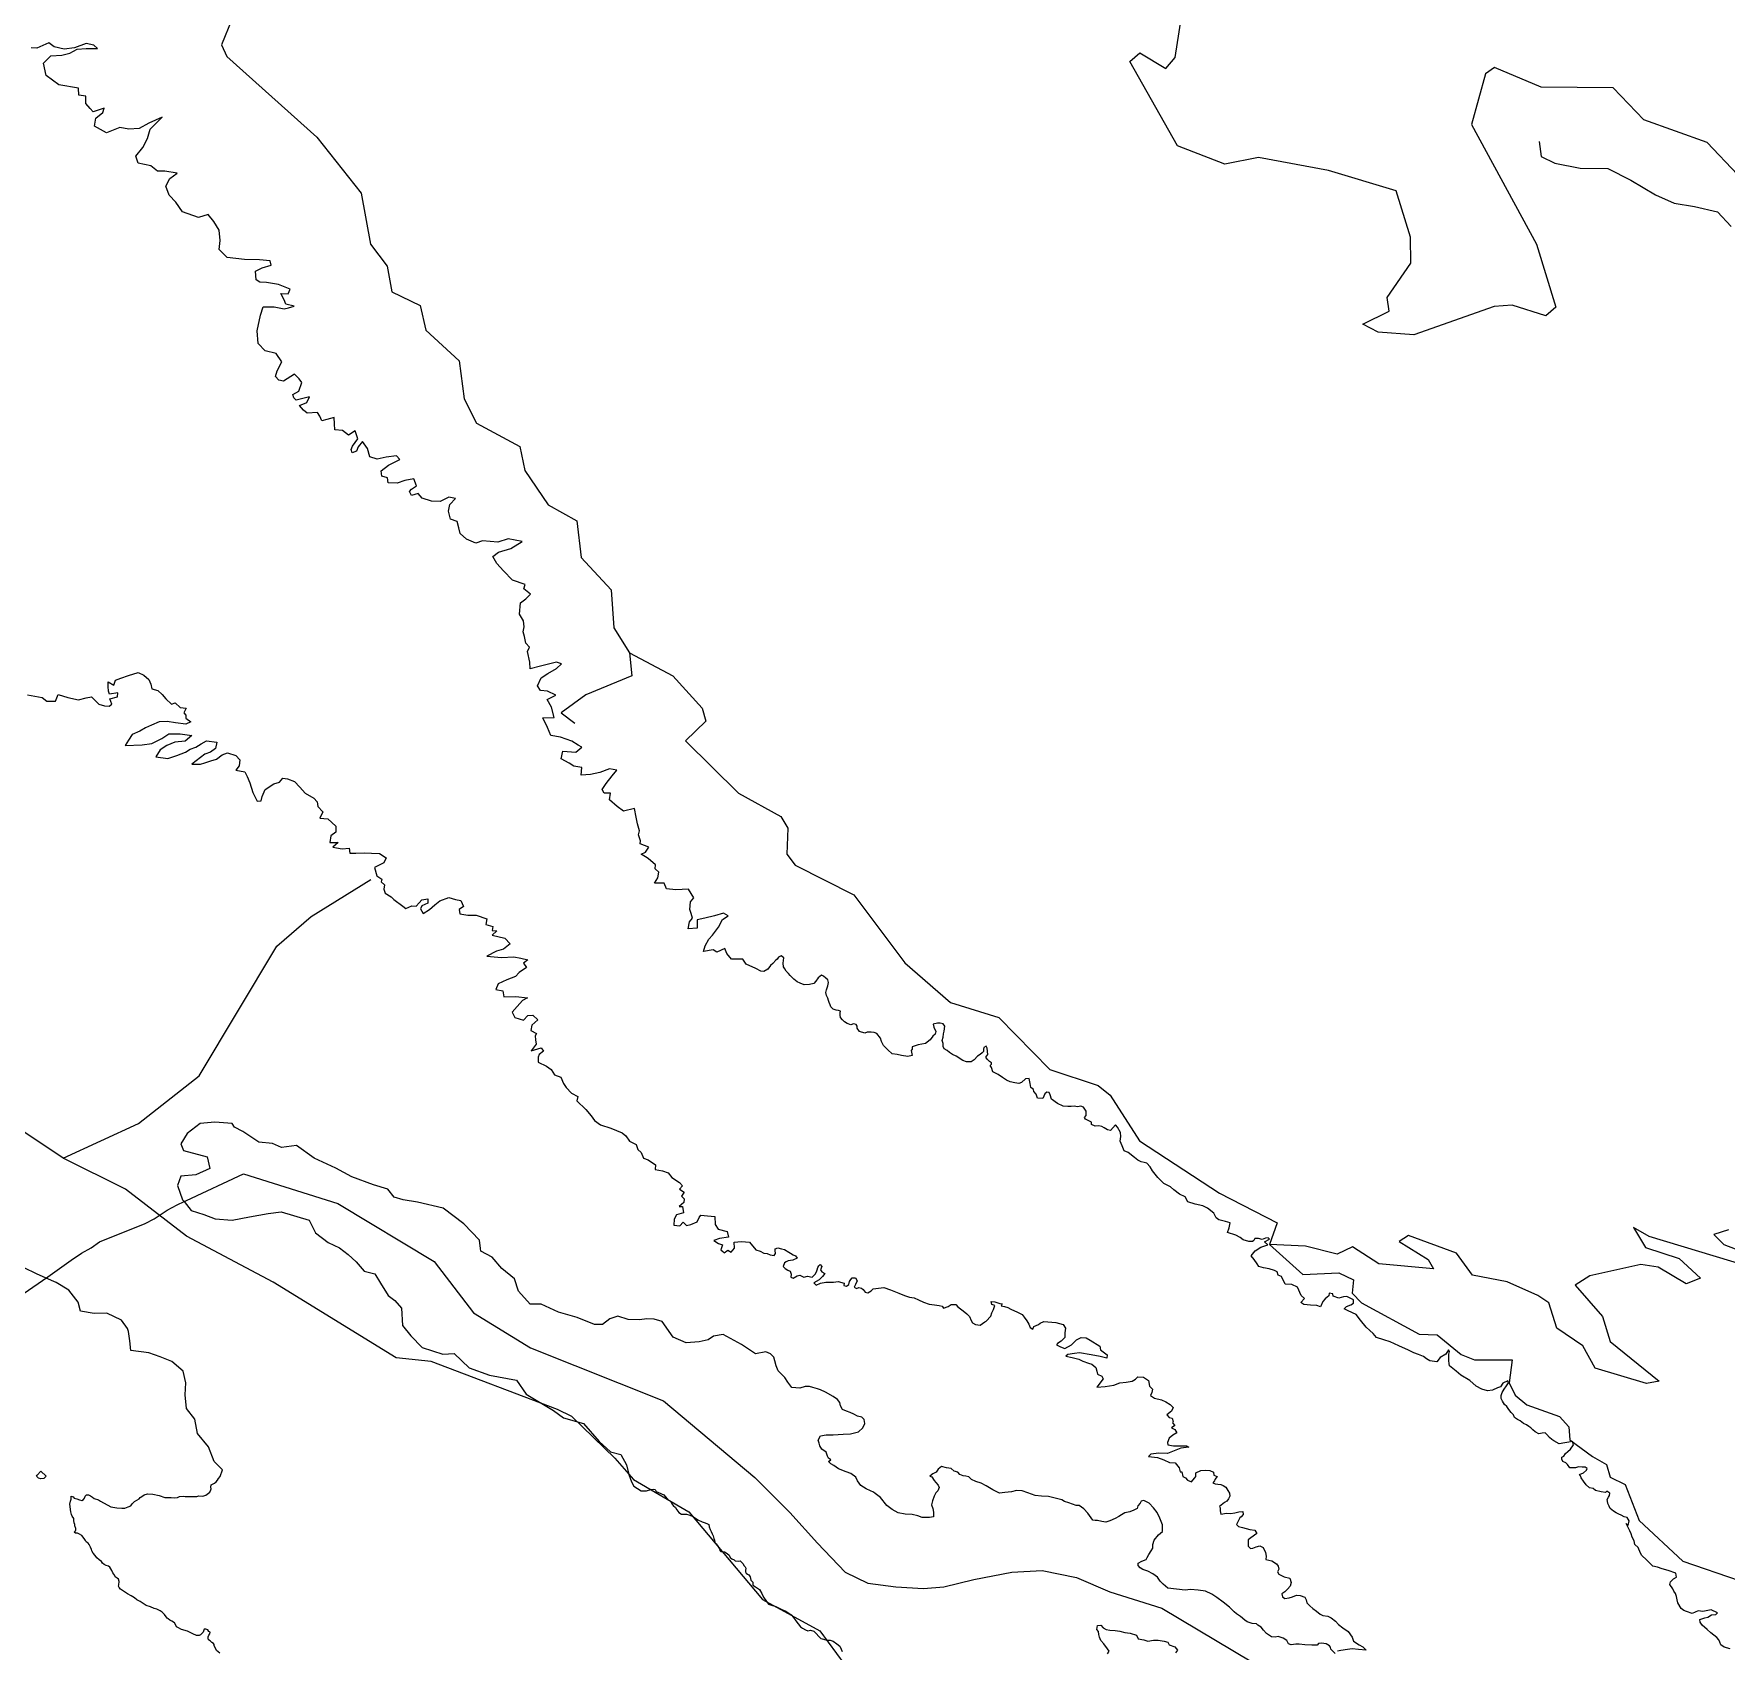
# Model space of a CAD drawing. Header units: metres. Extents: x 13.21 to 19.52, y 42.14 to 46.62.
# Drawn here: x 14.894 to 15.1305, y 44.4759 to 44.7019 of the extents above; entities that cross this region are included whole.
import ezdxf

# ---------------------------------------------------------------- set-up
doc = ezdxf.new("R2010")
doc.units = ezdxf.units.M
doc.header["$MEASUREMENT"] = 0
for name, color, linetype in [('CESTE', 5, 'Continuous'), ('granica', 2, 'Continuous'), ('hr', 9, 'Continuous'), ('RIJEKE', 4, 'Continuous')]:
    doc.layers.add(name, color=color, linetype=linetype)

msp = doc.modelspace()

# ---------------------------------------------------------------- linework, layer by layer
at = {"layer": 'CESTE'}
for points in [[(15.13213, 44.68228), (15.12786, 44.68675), (15.11904, 44.6899), (15.11472, 44.6944), (15.10469, 44.69447), (15.09814, 44.69724), (15.09691, 44.69636), (15.09491, 44.68924), (15.10401, 44.67253), (15.1067, 44.66374), (15.10531, 44.66252), (15.10063, 44.66402), (15.09812, 44.66384), (15.08686, 44.65985), (15.08187, 44.66023), (15.07975, 44.66136), (15.08341, 44.66317), (15.08316, 44.66508), (15.08646, 44.66989), (15.0864, 44.67351), (15.08442, 44.68), (15.07496, 44.68283), (15.06515, 44.68466), (15.06047, 44.6837), (15.05383, 44.68626), (15.0472, 44.69807), (15.04857, 44.69928), (15.05221, 44.6971), (15.05351, 44.69863), (15.05462, 44.70581)], [(14.92169, 44.70395), (14.92024, 44.70041), (14.92099, 44.69878), (14.93357, 44.68749), (14.93975, 44.67966), (14.94106, 44.67254), (14.94337, 44.66946), (14.94402, 44.66587), (14.94801, 44.66395), (14.94879, 44.66051), (14.95345, 44.65624), (14.95415, 44.65092), (14.95588, 44.64753), (14.96193, 44.64427), (14.96264, 44.64092), (14.9659, 44.6361), (14.9699, 44.63384), (14.9705, 44.62875), (14.97468, 44.62423), (14.97508, 44.6189), (14.97726, 44.6154)], [(14.97726, 44.6154), (14.97757, 44.61222), (14.97114, 44.60952), (14.96771, 44.60702), (14.96961, 44.60556)], [(14.97726, 44.6154), (14.98329, 44.61222), (14.98739, 44.60769), (14.98793, 44.60585), (14.98508, 44.6031), (14.9925, 44.59582), (14.99841, 44.59255), (14.99939, 44.5909), (14.99925, 44.58729), (15.00041, 44.58574), (15.00859, 44.58158), (15.01572, 44.57207), (15.02212, 44.56655), (15.02889, 44.56446), (15.036, 44.55716), (15.04275, 44.55494), (15.04444, 44.5536), (15.04853, 44.54719), (15.0597, 44.5399), (15.06778, 44.53576), (15.0667, 44.53272)], [(14.89808, 44.54477), (14.88706, 44.55212), (14.8849, 44.56267), (14.88636, 44.56609), (14.89063, 44.57038), (14.89245, 44.57552), (14.8886, 44.58596), (14.8839, 44.59225), (14.87837, 44.60439)], [(14.89808, 44.54477), (14.90865, 44.54964), (14.91711, 44.55629), (14.92795, 44.5744), (14.93274, 44.57856), (14.94108, 44.58374)], [(14.97519, 44.50286), (14.96919, 44.50867), (14.9672, 44.50965), (14.94951, 44.51638), (14.94462, 44.51686), (14.92747, 44.52745), (14.91536, 44.53387), (14.9068, 44.54043), (14.89808, 44.54477)], [(15.13366, 44.52962), (15.11976, 44.53383), (15.11756, 44.5351), (15.11923, 44.53228), (15.12395, 44.53078), (15.12695, 44.528), (15.12495, 44.52722), (15.12103, 44.52954), (15.11862, 44.52993), (15.11145, 44.52834), (15.10943, 44.52704), (15.11322, 44.52263), (15.1143, 44.51917), (15.12117, 44.51363), (15.1194, 44.51327), (15.11222, 44.51543), (15.1105, 44.51855), (15.10684, 44.52101), (15.10574, 44.52455), (15.10422, 44.52559), (15.09992, 44.52749), (15.09508, 44.52845), (15.09284, 44.5315), (15.08614, 44.53397), (15.0848, 44.53315), (15.08888, 44.5306), (15.08963, 44.52932), (15.08197, 44.53), (15.07832, 44.53237), (15.07616, 44.53134), (15.07175, 44.5325), (15.0667, 44.53272)], [(15.13083, 44.53477), (15.12882, 44.5341), (15.13022, 44.53273), (15.13728, 44.53003)], [(15.0667, 44.53272), (15.07137, 44.52852), (15.07637, 44.52877), (15.07844, 44.52778), (15.07826, 44.52593), (15.07957, 44.52458), (15.08761, 44.5202), (15.09015, 44.5201), (15.09348, 44.51733), (15.09534, 44.51659), (15.10061, 44.5166), (15.10019, 44.51337), (15.10105, 44.51164), (15.10268, 44.51031), (15.10725, 44.50869), (15.10853, 44.50725), (15.10867, 44.50539), (15.11184, 44.50309)], [(14.97519, 44.50286), (14.97779, 44.49989), (14.98554, 44.49534), (14.99584, 44.4831), (15.00384, 44.4787), (15.01086, 44.46923), (15.0208, 44.46112), (15.02498, 44.45663), (15.03135, 44.45379), (15.03914, 44.44631)], [(15.11184, 44.50309), (15.1138, 44.50197), (15.11432, 44.50019), (15.11641, 44.49915), (15.11836, 44.49414), (15.12449, 44.48846), (15.14022, 44.48305)]]:
    msp.add_lwpolyline(points, dxfattribs=at)
at = {"layer": 'granica'}
msp.add_lwpolyline([(14.85555, 44.50039), (14.89597, 44.52819), (14.89922, 44.53054), (14.90066, 44.53148), (14.902, 44.53225), (14.90316, 44.53309), (14.90955, 44.53565), (14.91081, 44.5363), (14.91264, 44.53751), (14.91401, 44.53828), (14.91499, 44.53872), (14.91532, 44.53887), (14.92331, 44.54257), (14.93651, 44.53844), (14.94995, 44.53032), (14.95547, 44.52317), (14.9634, 44.51825), (14.98199, 44.51087), (14.99478, 44.50016), (14.99964, 44.49524), (15.00353, 44.49095), (15.00741, 44.48691), (15.01058, 44.4854), (15.01447, 44.48488), (15.01836, 44.48463), (15.02117, 44.48488), (15.0254, 44.4859), (15.0307, 44.4869), (15.03493, 44.48716), (15.03972, 44.48616), (15.0444, 44.48417), (15.05167, 44.48189), (15.06424, 44.47436)], dxfattribs=at)
at = {"layer": 'hr'}
for points in [[(15.1311, 44.47622), (15.13023, 44.47645), (15.1298, 44.47674), (15.12965, 44.47714), (15.12949, 44.47748), (15.1292, 44.4778), (15.1284, 44.47842), (15.12789, 44.47888), (15.12715, 44.47952), (15.1269, 44.47993), (15.12683, 44.4803), (15.12754, 44.48055), (15.12795, 44.48064), (15.12847, 44.48097), (15.12907, 44.48098), (15.1293, 44.48122), (15.12843, 44.48163), (15.12725, 44.48144), (15.12661, 44.48149), (15.12577, 44.48112), (15.12496, 44.48142), (15.12461, 44.48156), (15.12422, 44.48185), (15.12378, 44.48261), (15.12368, 44.48305), (15.12358, 44.48351), (15.12346, 44.48391), (15.12323, 44.48424), (15.12307, 44.48458), (15.12266, 44.4852), (15.12276, 44.48557), (15.12318, 44.48596), (15.12359, 44.48623), (15.12348, 44.48677), (15.12244, 44.48715), (15.12157, 44.4874), (15.12093, 44.48763), (15.12029, 44.48777), (15.11983, 44.48824), (15.11937, 44.48865), (15.11874, 44.48923), (15.11856, 44.48958), (15.11824, 44.49036), (15.11775, 44.49079), (15.11765, 44.49129), (15.11737, 44.49182), (15.11727, 44.49226), (15.11704, 44.49271), (15.11682, 44.49315), (15.11653, 44.49372), (15.11681, 44.49344), (15.11698, 44.49409), (15.11667, 44.49455), (15.11628, 44.49466), (15.11583, 44.49487), (15.11551, 44.49503), (15.11515, 44.49521), (15.1148, 44.49546), (15.11432, 44.49583), (15.11419, 44.49613), (15.11397, 44.49652), (15.11393, 44.49684), (15.11391, 44.49709), (15.11406, 44.49739), (15.1142, 44.49764), (15.11426, 44.49798), (15.11385, 44.49823), (15.11368, 44.49806), (15.11305, 44.49814), (15.11225, 44.49835), (15.11195, 44.49861), (15.11143, 44.49871), (15.11094, 44.49911), (15.11057, 44.49962), (15.11028, 44.50012), (15.11017, 44.50037), (15.11003, 44.50056), (15.11058, 44.50081), (15.111, 44.50118), (15.11109, 44.50139), (15.1108, 44.50157), (15.11042, 44.50157), (15.10987, 44.50166), (15.10949, 44.50152), (15.10869, 44.50152), (15.10836, 44.50198), (15.10813, 44.5022), (15.10772, 44.50236), (15.10756, 44.5027), (15.10756, 44.503), (15.10783, 44.50311), (15.10807, 44.50348), (15.10841, 44.50377), (15.10875, 44.50409), (15.10921, 44.50471), (15.10904, 44.50516), (15.10718, 44.50485), (15.10643, 44.50525), (15.10614, 44.50545), (15.10583, 44.50573), (15.10546, 44.50616), (15.10524, 44.5064), (15.1048, 44.50634), (15.10436, 44.50627), (15.10383, 44.50651), (15.10351, 44.50683), (15.10323, 44.50707), (15.10296, 44.50728), (15.10263, 44.50753), (15.10222, 44.5077), (15.10174, 44.50806), (15.10135, 44.50825), (15.10094, 44.50852), (15.10078, 44.50889), (15.10049, 44.50925), (15.10014, 44.50966), (15.09985, 44.51005), (15.09956, 44.51037), (15.09927, 44.5108), (15.09907, 44.5112), (15.0991, 44.5116), (15.0992, 44.51202), (15.09949, 44.51248), (15.09984, 44.51294), (15.10009, 44.51338), (15.09999, 44.51365), (15.09929, 44.51332), (15.09897, 44.51283), (15.09857, 44.51267), (15.09788, 44.51234), (15.09715, 44.51225), (15.0964, 44.51251), (15.0956, 44.51292), (15.09469, 44.51369), (15.09343, 44.51447), (15.09281, 44.515), (15.09185, 44.51574), (15.09181, 44.51608), (15.09175, 44.51645), (15.09175, 44.51698), (15.09177, 44.51737), (15.09184, 44.51778), (15.09171, 44.51801), (15.09133, 44.51738), (15.09055, 44.51691), (15.09011, 44.51631), (15.08912, 44.51646), (15.08866, 44.51674), (15.08821, 44.51707), (15.08753, 44.51736), (15.08687, 44.51759), (15.08615, 44.51793), (15.08477, 44.51853), (15.08355, 44.51912), (15.08268, 44.51937), (15.08164, 44.51973), (15.08119, 44.52026), (15.08073, 44.52067), (15.08021, 44.52115), (15.07944, 44.52216), (15.07879, 44.52294), (15.07771, 44.52342), (15.07713, 44.52372), (15.07747, 44.52403), (15.07805, 44.52429), (15.07844, 44.5245), (15.07844, 44.525), (15.07751, 44.52544), (15.07705, 44.52539), (15.07637, 44.52523), (15.07561, 44.5255), (15.07555, 44.52584), (15.07503, 44.52589), (15.075, 44.52555), (15.07478, 44.52534), (15.07449, 44.52511), (15.07416, 44.52474), (15.07384, 44.52398), (15.07333, 44.52417), (15.07244, 44.52425), (15.0715, 44.52432), (15.07109, 44.52462), (15.07157, 44.52515), (15.07114, 44.5256), (15.07063, 44.52673), (15.06983, 44.52714), (15.06889, 44.52718), (15.06838, 44.52826), (15.0679, 44.52842), (15.06776, 44.5289), (15.06741, 44.52908), (15.06664, 44.52931), (15.06584, 44.52947), (15.0652, 44.52963), (15.06497, 44.52999), (15.06458, 44.53064), (15.06413, 44.53112), (15.06468, 44.53185), (15.06551, 44.53233), (15.06647, 44.53265), (15.06602, 44.53307), (15.06672, 44.53348), (15.06653, 44.53364), (15.06614, 44.5336), (15.06567, 44.53339), (15.06515, 44.53357), (15.06467, 44.53354), (15.06451, 44.53329), (15.06432, 44.53311), (15.0638, 44.53313), (15.063, 44.53338), (15.06258, 44.53368), (15.06198, 44.534), (15.06085, 44.53437), (15.06108, 44.53503), (15.0612, 44.53576), (15.06056, 44.53592), (15.05963, 44.53617), (15.05924, 44.53642), (15.05891, 44.53707), (15.05805, 44.53777), (15.05737, 44.53814), (15.05629, 44.53836), (15.05528, 44.53868), (15.0549, 44.53937), (15.0541, 44.53973), (15.05332, 44.54037), (15.05286, 44.54076), (15.05191, 44.54122), (15.0511, 44.54208), (15.05033, 44.54303), (15.05, 44.54358), (15.04955, 44.5441), (15.04917, 44.54419), (15.04878, 44.54428), (15.0483, 44.54452), (15.04785, 44.54488), (15.04694, 44.54556), (15.0464, 44.54579), (15.04611, 44.54652), (15.04582, 44.54714), (15.04591, 44.54783), (15.04587, 44.54836), (15.04546, 44.54912), (15.0452, 44.54946), (15.0445, 44.54863), (15.04404, 44.54872), (15.0436, 44.54902), (15.04327, 44.5492), (15.04286, 44.54929), (15.04234, 44.54927), (15.04182, 44.54949), (15.0418, 44.54979), (15.04153, 44.54995), (15.04099, 44.55021), (15.04083, 44.55048), (15.04108, 44.55076), (15.04108, 44.55134), (15.04069, 44.55192), (15.04033, 44.55207), (15.03987, 44.55195), (15.03942, 44.55203), (15.03896, 44.55199), (15.0385, 44.55199), (15.03787, 44.55207), (15.03707, 44.55244), (15.03622, 44.55301), (15.03604, 44.55363), (15.03591, 44.55397), (15.03558, 44.554), (15.03529, 44.55379), (15.03502, 44.55313), (15.03427, 44.55317), (15.03407, 44.55372), (15.03378, 44.55408), (15.03372, 44.55436), (15.03333, 44.55467), (15.03327, 44.55523), (15.03311, 44.55591), (15.03259, 44.55585), (15.03202, 44.55536), (15.03167, 44.55524), (15.0311, 44.55532), (15.03047, 44.55545), (15.02996, 44.55569), (15.02939, 44.55606), (15.02876, 44.55647), (15.02801, 44.55687), (15.02783, 44.55746), (15.02767, 44.55771), (15.02783, 44.55791), (15.02783, 44.55812), (15.02757, 44.55828), (15.02722, 44.55861), (15.02705, 44.55888), (15.02734, 44.55925), (15.02724, 44.56016), (15.02708, 44.56043), (15.02676, 44.56025), (15.02674, 44.56002), (15.02673, 44.55968), (15.02656, 44.55951), (15.02627, 44.55927), (15.02587, 44.55906), (15.02544, 44.55851), (15.02499, 44.55823), (15.02436, 44.55823), (15.02384, 44.55843), (15.02293, 44.55904), (15.02241, 44.55925), (15.02196, 44.55954), (15.02163, 44.55985), (15.02124, 44.56006), (15.02111, 44.5604), (15.02111, 44.56081), (15.02097, 44.56123), (15.0211, 44.56169), (15.02114, 44.56216), (15.02123, 44.56253), (15.02133, 44.56322), (15.0211, 44.56356), (15.02069, 44.56366), (15.0203, 44.56365), (15.01969, 44.56351), (15.01978, 44.5631), (15.02007, 44.56248), (15.01996, 44.56211), (15.01967, 44.56183), (15.01927, 44.56134), (15.01864, 44.56081), (15.01761, 44.5606), (15.01674, 44.56035), (15.01674, 44.56), (15.01664, 44.55982), (15.01676, 44.55913), (15.01613, 44.55897), (15.01527, 44.55913), (15.01464, 44.55925), (15.01395, 44.55938), (15.01338, 44.55991), (15.01275, 44.56052), (15.01246, 44.56109), (15.01234, 44.56157), (15.01184, 44.56219), (15.01144, 44.56236), (15.01104, 44.5624), (15.01046, 44.5624), (15.01012, 44.56223), (15.00938, 44.56248), (15.00905, 44.56294), (15.00909, 44.56325), (15.00893, 44.56346), (15.00858, 44.56355), (15.00818, 44.56342), (15.00767, 44.56358), (15.00732, 44.56383), (15.007, 44.56413), (15.00674, 44.56444), (15.00668, 44.56477), (15.0067, 44.56509), (15.00676, 44.56534), (15.00645, 44.56541), (15.00615, 44.56548), (15.00571, 44.56559), (15.00539, 44.56591), (15.00529, 44.56622), (15.00515, 44.56652), (15.00506, 44.56683), (15.00496, 44.56714), (15.0048, 44.56753), (15.0047, 44.56794), (15.0048, 44.56831), (15.00495, 44.56886), (15.00508, 44.56935), (15.00495, 44.56969), (15.0047, 44.56994), (15.00437, 44.57021), (15.00408, 44.57035), (15.00363, 44.56999), (15.00329, 44.5695), (15.003, 44.5692), (15.00242, 44.56904), (15.00165, 44.56902), (15.0011, 44.56922), (15.00068, 44.56945), (15.00023, 44.56979), (14.99971, 44.57029), (14.99946, 44.57057), (14.99917, 44.57091), (14.99897, 44.57126), (14.99878, 44.57151), (14.99871, 44.57203), (14.99881, 44.57277), (14.99846, 44.57308), (14.9981, 44.57288), (14.99788, 44.57261), (14.99769, 44.57244), (14.99727, 44.572), (14.99698, 44.57169), (14.99657, 44.5712), (14.99605, 44.57088), (14.99563, 44.57091), (14.9949, 44.57129), (14.99358, 44.57191), (14.9931, 44.57261), (14.99153, 44.57261), (14.99086, 44.57338), (14.99057, 44.57407), (14.98944, 44.57359), (14.98894, 44.57391), (14.98758, 44.57368), (14.98784, 44.57448), (14.98833, 44.57538), (14.98887, 44.57594), (14.98968, 44.57707), (14.99025, 44.57815), (14.99106, 44.57867), (14.9904, 44.57901), (14.98912, 44.57863), (14.98779, 44.57833), (14.98673, 44.57808), (14.98669, 44.57695), (14.98544, 44.57682), (14.98566, 44.57783), (14.98605, 44.57833), (14.98585, 44.57897), (14.98567, 44.57952), (14.9858, 44.5806), (14.98625, 44.58119), (14.98551, 44.58238), (14.98371, 44.58227), (14.98243, 44.58241), (14.98209, 44.58322), (14.98073, 44.58321), (14.98122, 44.58396), (14.98134, 44.58474), (14.98086, 44.5852), (14.9809, 44.58579), (14.97984, 44.58666), (14.97887, 44.58726), (14.97951, 44.58755), (14.97994, 44.58825), (14.97875, 44.58871), (14.97878, 44.58914), (14.97853, 44.58998), (14.97866, 44.59051), (14.97837, 44.59151), (14.97818, 44.59243), (14.97793, 44.59367), (14.97642, 44.5933), (14.97552, 44.59394), (14.97446, 44.59486), (14.97459, 44.59578), (14.97372, 44.59578), (14.97343, 44.59633), (14.97401, 44.59717), (14.97485, 44.5982), (14.97549, 44.59903), (14.97447, 44.59921), (14.97311, 44.5987), (14.9718, 44.59841), (14.97051, 44.5983), (14.97061, 44.5994), (14.96945, 44.59957), (14.96884, 44.59999), (14.96772, 44.60058), (14.96795, 44.60166), (14.96975, 44.60152), (14.97058, 44.60221), (14.97008, 44.60252), (14.96917, 44.60308), (14.96763, 44.60361), (14.96628, 44.60384), (14.9658, 44.60496), (14.96516, 44.60633), (14.96674, 44.60638), (14.96636, 44.60782), (14.96574, 44.60887), (14.96696, 44.60949), (14.96578, 44.61006), (14.96482, 44.61016), (14.9644, 44.6108), (14.96492, 44.61194), (14.96585, 44.61253), (14.96707, 44.6132), (14.96775, 44.61388), (14.96707, 44.61412), (14.96482, 44.61357), (14.96337, 44.61318), (14.96334, 44.61413), (14.96299, 44.61558), (14.96328, 44.61622), (14.96277, 44.61677), (14.96258, 44.61771), (14.96238, 44.61837), (14.96255, 44.61903), (14.96242, 44.6199), (14.96188, 44.62082), (14.96201, 44.62242), (14.96278, 44.62297), (14.9634, 44.62359), (14.96247, 44.62437), (14.96269, 44.62497), (14.96089, 44.62556), (14.95964, 44.62687), (14.95871, 44.62792), (14.95817, 44.6289), (14.95894, 44.62948), (14.96065, 44.63), (14.96225, 44.63096), (14.9603, 44.63133), (14.95885, 44.6309), (14.95671, 44.63105), (14.95578, 44.63072), (14.95449, 44.63128), (14.95357, 44.63207), (14.95341, 44.63287), (14.95316, 44.63376), (14.95223, 44.6341), (14.95197, 44.6352), (14.95214, 44.63613), (14.95293, 44.63698), (14.95201, 44.63719), (14.95078, 44.63655), (14.94959, 44.63662), (14.94827, 44.63705), (14.9477, 44.6377), (14.9468, 44.63741), (14.9465, 44.63795), (14.9468, 44.63827), (14.94747, 44.63875), (14.94712, 44.63973), (14.94587, 44.63948), (14.9448, 44.63914), (14.94351, 44.63916), (14.94343, 44.63985), (14.94262, 44.6401), (14.94255, 44.64083), (14.94355, 44.64166), (14.94516, 44.64243), (14.94468, 44.64294), (14.94326, 44.64275), (14.94199, 44.64247), (14.94095, 44.64283), (14.94062, 44.64399), (14.93995, 44.64495), (14.93931, 44.64422), (14.9391, 44.64359), (14.93851, 44.64335), (14.93835, 44.64381), (14.93854, 44.64431), (14.93929, 44.64534), (14.93893, 44.64644), (14.938, 44.64585), (14.93712, 44.64647), (14.93609, 44.64656), (14.93601, 44.6474), (14.93597, 44.64831), (14.93495, 44.64804), (14.93427, 44.64783), (14.93395, 44.64847), (14.93366, 44.649), (14.93221, 44.64889), (14.9317, 44.64935), (14.93115, 44.64998), (14.93214, 44.6504), (14.93253, 44.65118), (14.93066, 44.65071), (14.93035, 44.65107), (14.93021, 44.6515), (14.93106, 44.652), (14.93147, 44.65319), (14.93109, 44.65369), (14.93041, 44.65436), (14.92891, 44.65339), (14.92823, 44.6535), (14.92778, 44.65403), (14.928, 44.65484), (14.92868, 44.65608), (14.92785, 44.65726), (14.92634, 44.65764), (14.92536, 44.65866), (14.92521, 44.66043), (14.9257, 44.66262), (14.92603, 44.66378), (14.92757, 44.66379), (14.92897, 44.66351), (14.92958, 44.66362), (14.9304, 44.66386), (14.9292, 44.66413), (14.92901, 44.66473), (14.9285, 44.66562), (14.92957, 44.66558), (14.92982, 44.66624), (14.92818, 44.66688), (14.9265, 44.66718), (14.92558, 44.66722), (14.92509, 44.66755), (14.925, 44.66878), (14.92593, 44.66924), (14.92715, 44.66958), (14.92705, 44.67022), (14.92555, 44.67034), (14.92346, 44.67038), (14.92104, 44.67068), (14.91991, 44.67179), (14.92005, 44.67306), (14.91992, 44.67448), (14.91918, 44.67571), (14.91838, 44.67668), (14.91702, 44.67626), (14.91477, 44.67706), (14.91384, 44.67839), (14.9129, 44.67937), (14.91246, 44.68063), (14.91301, 44.68169), (14.91401, 44.68244), (14.91231, 44.68272), (14.91127, 44.68274), (14.91034, 44.68349), (14.90857, 44.68384), (14.90825, 44.68484), (14.90925, 44.68604), (14.90989, 44.68732), (14.91028, 44.68862), (14.91195, 44.69027), (14.91005, 44.68945), (14.90874, 44.68869), (14.90729, 44.68862), (14.90603, 44.68883), (14.90416, 44.68811), (14.90249, 44.68903), (14.90266, 44.69016), (14.90365, 44.69093), (14.90384, 44.69152), (14.9023, 44.69103), (14.90188, 44.69148), (14.90126, 44.69219), (14.90126, 44.6932), (14.9003, 44.69334), (14.90023, 44.69433), (14.8975, 44.6948), (14.89573, 44.69611), (14.89535, 44.69784), (14.89638, 44.69885), (14.89792, 44.69894), (14.89902, 44.69924), (14.90008, 44.69981), (14.9013, 44.69986), (14.90289, 44.69988), (14.90237, 44.70037), (14.9013, 44.70056), (14.89968, 44.69998), (14.89824, 44.69979), (14.89686, 44.70013), (14.89609, 44.70068), (14.89442, 44.69991), (14.89365, 44.69998)], [(14.89311, 44.60955), (14.89516, 44.60916), (14.89582, 44.60867), (14.89702, 44.60867), (14.89738, 44.60961), (14.89877, 44.60918), (14.90022, 44.60884), (14.90131, 44.60914), (14.90204, 44.60928), (14.90308, 44.60825), (14.90388, 44.60802), (14.90452, 44.60794), (14.9049, 44.60823), (14.90461, 44.609), (14.90571, 44.60925), (14.90574, 44.6098), (14.90459, 44.60965), (14.90442, 44.61005), (14.9044, 44.61072), (14.90437, 44.61136), (14.9052, 44.61091), (14.90543, 44.61161), (14.90617, 44.61189), (14.90723, 44.61225), (14.90858, 44.61267), (14.90938, 44.61227), (14.91009, 44.61169), (14.91034, 44.61102), (14.91051, 44.61038), (14.91134, 44.61013), (14.91192, 44.6096), (14.91244, 44.60896), (14.91323, 44.60825), (14.91375, 44.60841), (14.91443, 44.60779), (14.9153, 44.60768), (14.91497, 44.60704), (14.91526, 44.60672), (14.91526, 44.60626), (14.91594, 44.60578), (14.91525, 44.60546), (14.91378, 44.60564), (14.91265, 44.6058), (14.91152, 44.60576), (14.91044, 44.6053), (14.90963, 44.60491), (14.90883, 44.60445), (14.90776, 44.60402), (14.90724, 44.60321), (14.90676, 44.60246), (14.90914, 44.60255), (14.91049, 44.60276), (14.91191, 44.60346), (14.91287, 44.60411), (14.91445, 44.60408), (14.91606, 44.60388), (14.91515, 44.60308), (14.9137, 44.60294), (14.91258, 44.60244), (14.91168, 44.60186), (14.91104, 44.60088), (14.91271, 44.60063), (14.914, 44.60106), (14.91519, 44.60155), (14.91586, 44.60193), (14.91664, 44.60221), (14.91741, 44.60269), (14.91811, 44.6031), (14.91959, 44.60292), (14.9194, 44.60205), (14.91869, 44.60152), (14.91789, 44.60123), (14.91609, 44.59985), (14.91731, 44.59983), (14.91792, 44.60004), (14.91872, 44.60033), (14.91953, 44.60056), (14.92033, 44.60114), (14.92108, 44.60143), (14.92222, 44.60104), (14.92278, 44.60045), (14.92268, 44.59964), (14.92222, 44.59903), (14.92351, 44.59877), (14.92383, 44.59812), (14.92418, 44.59724), (14.92463, 44.59587), (14.9252, 44.59468), (14.92576, 44.59472), (14.92593, 44.59535), (14.92631, 44.59633), (14.92756, 44.59708), (14.92834, 44.59734), (14.92878, 44.59788), (14.92947, 44.5978), (14.93045, 44.59743), (14.93116, 44.59665), (14.93193, 44.5958), (14.93315, 44.59511), (14.9336, 44.59457), (14.93369, 44.59395), (14.9344, 44.59319), (14.93395, 44.59228), (14.9351, 44.59221), (14.93623, 44.5912), (14.93619, 44.59033), (14.93552, 44.58982), (14.93539, 44.58892), (14.93652, 44.58889), (14.93578, 44.58825), (14.93709, 44.588), (14.93806, 44.58813), (14.93815, 44.58742), (14.93899, 44.5874), (14.94024, 44.58747), (14.94121, 44.5874), (14.9423, 44.58735), (14.94326, 44.58676), (14.94293, 44.58605), (14.94162, 44.58541), (14.94196, 44.58422), (14.94264, 44.58378), (14.94254, 44.58339), (14.94302, 44.58298), (14.94294, 44.58237), (14.94312, 44.58184), (14.94396, 44.58133), (14.94431, 44.58095), (14.94556, 44.57998), (14.94601, 44.57966), (14.94682, 44.58003), (14.94742, 44.57998), (14.94784, 44.58048), (14.94823, 44.58088), (14.94907, 44.58104), (14.94907, 44.58044), (14.94823, 44.58003), (14.94804, 44.57964), (14.9484, 44.579), (14.94928, 44.57955), (14.95006, 44.58019), (14.95073, 44.58074), (14.95199, 44.5812), (14.95292, 44.58095), (14.95367, 44.58079), (14.95404, 44.57996), (14.95344, 44.57955), (14.95353, 44.57893), (14.95465, 44.57875), (14.95584, 44.57873), (14.95733, 44.57821), (14.95716, 44.57744), (14.95813, 44.57714), (14.95806, 44.5766), (14.9587, 44.57655), (14.95805, 44.57596), (14.95985, 44.57552), (14.96059, 44.57472), (14.95966, 44.57399), (14.95866, 44.57371), (14.95731, 44.573), (14.95934, 44.57282), (14.96107, 44.57293), (14.96207, 44.57275), (14.96306, 44.57252), (14.96245, 44.57204), (14.96284, 44.57142), (14.96181, 44.57071), (14.96131, 44.57016), (14.96009, 44.5697), (14.95891, 44.56914), (14.95858, 44.56835), (14.95955, 44.56817), (14.95971, 44.56733), (14.96138, 44.56737), (14.963, 44.56721), (14.96231, 44.56682), (14.96153, 44.566), (14.96086, 44.56518), (14.96122, 44.56444), (14.96246, 44.56405), (14.96304, 44.56474), (14.96375, 44.56478), (14.96443, 44.56412), (14.96358, 44.56339), (14.96348, 44.56263), (14.96427, 44.5622), (14.96406, 44.5619), (14.96413, 44.56133), (14.96419, 44.56073), (14.96349, 44.5598), (14.96493, 44.56018), (14.96522, 44.55972), (14.96464, 44.55929), (14.96451, 44.5589), (14.96448, 44.55821), (14.96563, 44.55764), (14.96631, 44.55716), (14.96679, 44.55645), (14.96765, 44.55608), (14.96803, 44.55523), (14.96842, 44.55467), (14.96913, 44.55388), (14.97002, 44.55341), (14.9699, 44.5528), (14.97114, 44.5516), (14.97191, 44.55068), (14.97236, 44.55004), (14.9732, 44.54944), (14.97464, 44.54898), (14.97622, 44.54832), (14.97672, 44.54791), (14.97724, 44.54715), (14.97817, 44.54667), (14.97842, 44.54597), (14.97887, 44.54555), (14.97922, 44.54477), (14.97987, 44.54454), (14.98089, 44.54383), (14.98086, 44.54321), (14.98186, 44.54303), (14.98265, 44.54275), (14.98316, 44.54209), (14.98422, 44.5414), (14.98466, 44.54093), (14.98422, 44.54047), (14.9849, 44.54001), (14.98451, 44.53948), (14.9849, 44.5391), (14.98486, 44.53859), (14.98421, 44.53802), (14.98466, 44.53802), (14.98482, 44.53716), (14.98383, 44.53685), (14.98351, 44.53627), (14.98344, 44.53541), (14.98427, 44.5353), (14.98473, 44.53582), (14.98524, 44.53538), (14.98582, 44.5355), (14.98669, 44.53589), (14.98697, 44.53648), (14.98721, 44.53682), (14.98816, 44.53671), (14.98919, 44.53664), (14.98922, 44.53552), (14.98963, 44.53485), (14.99092, 44.53451), (14.99111, 44.53374), (14.98982, 44.53355), (14.98902, 44.53328), (14.9897, 44.53284), (14.99024, 44.53268), (14.99001, 44.53197), (14.99032, 44.53175), (14.99049, 44.53157), (14.991, 44.5319), (14.99148, 44.53163), (14.99191, 44.53222), (14.99187, 44.53303), (14.9929, 44.53313), (14.99402, 44.53303), (14.99491, 44.53196), (14.99553, 44.53176), (14.99605, 44.53149), (14.99647, 44.53144), (14.99692, 44.53128), (14.99746, 44.53119), (14.99765, 44.53147), (14.99762, 44.53186), (14.99762, 44.53211), (14.998, 44.53227), (14.99849, 44.53209), (14.99891, 44.532), (14.99951, 44.53166), (14.99977, 44.53148), (15.00013, 44.53129), (15.00044, 44.53114), (15.00067, 44.53081), (15.00006, 44.53053), (14.99942, 44.53044), (14.99917, 44.53031), (14.99891, 44.53015), (14.99875, 44.52966), (14.99901, 44.52936), (14.9994, 44.52911), (14.99971, 44.52898), (14.99987, 44.52856), (14.99979, 44.52815), (15.00014, 44.52801), (15.00068, 44.52834), (15.00107, 44.52841), (15.00161, 44.52813), (15.00213, 44.52828), (15.00277, 44.52816), (15.00318, 44.52857), (15.00337, 44.52891), (15.0035, 44.52916), (15.00356, 44.52949), (15.0037, 44.52974), (15.00389, 44.52993), (15.00414, 44.52965), (15.00395, 44.52917), (15.00415, 44.52888), (15.00453, 44.52864), (15.00424, 44.52823), (15.00374, 44.52777), (15.00302, 44.52735), (15.00332, 44.52704), (15.00393, 44.52729), (15.00467, 44.52743), (15.00527, 44.52745), (15.00576, 44.52744), (15.00643, 44.52755), (15.00727, 44.52732), (15.00723, 44.527), (15.00759, 44.52691), (15.00791, 44.52712), (15.008, 44.52753), (15.00817, 44.52781), (15.00839, 44.52804), (15.00883, 44.52804), (15.00906, 44.52764), (15.00884, 44.52714), (15.00864, 44.52673), (15.00897, 44.52655), (15.00932, 44.52671), (15.00967, 44.52662), (15.0099, 44.52641), (15.01019, 44.52607), (15.01058, 44.52598), (15.01102, 44.52626), (15.01131, 44.52651), (15.01282, 44.52672), (15.01375, 44.52637), (15.01488, 44.52592), (15.01571, 44.5256), (15.01639, 44.52535), (15.01703, 44.52524), (15.01764, 44.52499), (15.01835, 44.52464), (15.01912, 44.52439), (15.01986, 44.52428), (15.02053, 44.52421), (15.02095, 44.5241), (15.02115, 44.52381), (15.02181, 44.52406), (15.0222, 44.52431), (15.02285, 44.52431), (15.02313, 44.52401), (15.02388, 44.52345), (15.02439, 44.52301), (15.02478, 44.52265), (15.02501, 44.52207), (15.0252, 44.52177), (15.02561, 44.52152), (15.02625, 44.52143), (15.02691, 44.52192), (15.02708, 44.52201), (15.02776, 44.5227), (15.02789, 44.52316), (15.02812, 44.52363), (15.02831, 44.52418), (15.02789, 44.52435), (15.02781, 44.52476), (15.02833, 44.52469), (15.02901, 44.52449), (15.02936, 44.5244), (15.0292, 44.52412), (15.02965, 44.52403), (15.03013, 44.52391), (15.03054, 44.52366), (15.03149, 44.52326), (15.03213, 44.52293), (15.03242, 44.52254), (15.03277, 44.52204), (15.03306, 44.52158), (15.03326, 44.52113), (15.03361, 44.5209), (15.03374, 44.52124), (15.0344, 44.52154), (15.03467, 44.52171), (15.03515, 44.52196), (15.03682, 44.5218), (15.03788, 44.52155), (15.0382, 44.521), (15.0381, 44.52038), (15.0381, 44.5197), (15.0376, 44.51919), (15.03708, 44.51889), (15.03692, 44.51871), (15.0375, 44.51841), (15.03811, 44.51818), (15.03901, 44.51869), (15.03971, 44.51937), (15.04038, 44.51972), (15.04106, 44.51968), (15.04164, 44.51935), (15.04299, 44.51849), (15.04308, 44.51801), (15.04402, 44.5173), (15.04396, 44.51682), (15.04303, 44.51705), (15.04177, 44.51729), (15.04014, 44.51755), (15.03943, 44.51747), (15.0385, 44.51736), (15.03824, 44.51712), (15.03911, 44.5169), (15.04007, 44.5167), (15.04061, 44.5164), (15.04139, 44.51615), (15.04187, 44.51599), (15.04243, 44.51551), (15.04258, 44.51501), (15.04268, 44.51459), (15.04325, 44.5143), (15.04346, 44.51393), (15.04259, 44.51278), (15.04374, 44.51286), (15.04496, 44.51306), (15.04577, 44.51336), (15.04666, 44.51348), (15.04749, 44.51362), (15.04795, 44.51387), (15.0483, 44.5142), (15.04907, 44.51419), (15.04977, 44.51372), (15.04993, 44.51293), (15.05036, 44.5125), (15.05026, 44.51202), (15.05007, 44.51163), (15.05061, 44.51124), (15.05162, 44.51099), (15.05222, 44.51072), (15.05284, 44.51035), (15.05325, 44.50992), (15.05302, 44.50941), (15.05236, 44.50891), (15.05268, 44.50852), (15.0531, 44.50842), (15.05322, 44.50797), (15.05316, 44.50777), (15.05349, 44.50742), (15.05301, 44.50707), (15.05349, 44.50685), (15.05375, 44.50637), (15.05317, 44.50605), (15.05269, 44.50563), (15.05243, 44.50506), (15.0525, 44.50472), (15.05327, 44.50458), (15.05509, 44.50458), (15.05544, 44.5044), (15.05433, 44.50424), (15.05339, 44.50389), (15.05246, 44.50352), (15.05124, 44.50357), (15.0501, 44.5034), (15.04981, 44.50308), (15.05105, 44.50293), (15.05192, 44.5026), (15.05273, 44.50226), (15.05353, 44.5022), (15.05408, 44.50151), (15.05422, 44.50094), (15.05446, 44.50092), (15.05461, 44.50029), (15.05495, 44.50009), (15.05524, 44.49977), (15.05578, 44.49954), (15.05597, 44.49977), (15.05626, 44.5001), (15.05642, 44.5003), (15.05642, 44.50081), (15.0571, 44.50112), (15.05777, 44.50115), (15.05835, 44.50113), (15.05889, 44.50088), (15.05892, 44.50046), (15.0594, 44.50029), (15.05906, 44.49989), (15.059, 44.49966), (15.05877, 44.49941), (15.05912, 44.49925), (15.05948, 44.4992), (15.05989, 44.49916), (15.06024, 44.49902), (15.06059, 44.49879), (15.06086, 44.49831), (15.06111, 44.49797), (15.06115, 44.49756), (15.06096, 44.49716), (15.06073, 44.49682), (15.0604, 44.49666), (15.0597, 44.49611), (15.05982, 44.4959), (15.0598, 44.49549), (15.05992, 44.49501), (15.06067, 44.49517), (15.06127, 44.49513), (15.06185, 44.4952), (15.06243, 44.49533), (15.06298, 44.49541), (15.063, 44.49499), (15.06275, 44.49467), (15.06256, 44.49449), (15.06236, 44.49412), (15.06207, 44.49359), (15.06236, 44.49329), (15.06294, 44.49314), (15.06395, 44.4929), (15.06465, 44.49277), (15.06494, 44.49234), (15.06409, 44.49173), (15.06374, 44.49142), (15.06372, 44.49096), (15.06374, 44.49057), (15.06403, 44.4902), (15.06438, 44.49029), (15.06484, 44.49047), (15.06533, 44.49059), (15.06583, 44.49036), (15.06612, 44.48965), (15.06622, 44.48915), (15.06619, 44.48867), (15.06702, 44.48848), (15.06766, 44.48808), (15.06792, 44.48775), (15.06799, 44.48732), (15.0678, 44.48695), (15.06801, 44.48665), (15.06875, 44.48627), (15.06956, 44.48606), (15.06972, 44.48547), (15.06959, 44.48498), (15.0692, 44.48455), (15.06885, 44.48415), (15.06844, 44.4839), (15.06854, 44.48349), (15.06885, 44.48322), (15.06943, 44.48333), (15.06991, 44.48347), (15.07046, 44.4837), (15.07097, 44.48366), (15.07162, 44.4834), (15.07184, 44.48305), (15.0719, 44.48262), (15.07232, 44.48219), (15.07277, 44.48185), (15.07328, 44.48148), (15.0738, 44.48106), (15.07415, 44.48088), (15.07486, 44.48075), (15.07531, 44.48051), (15.07591, 44.48008), (15.07636, 44.47962), (15.07694, 44.47912), (15.07768, 44.47864), (15.07826, 44.47784), (15.07843, 44.47726), (15.07925, 44.47678), (15.07974, 44.47646), (15.08022, 44.47603), (15.07916, 44.47609), (15.07826, 44.47621), (15.07761, 44.47612), (15.07668, 44.47596), (15.07621, 44.47587)], [(15.07588, 44.47554), (15.07528, 44.47614), (15.07524, 44.47642), (15.07508, 44.47664), (15.0746, 44.47692), (15.07396, 44.47697), (15.07354, 44.47694), (15.07338, 44.47669), (15.07264, 44.47669), (15.07164, 44.47675), (15.07084, 44.47687), (15.07036, 44.47684), (15.06975, 44.47675), (15.06936, 44.47689), (15.06913, 44.47735), (15.06863, 44.47767), (15.06791, 44.4779), (15.0675, 44.47783), (15.06696, 44.47787), (15.06628, 44.47833), (15.06586, 44.47879), (15.06554, 44.47925), (15.06505, 44.4795), (15.0649, 44.47968), (15.06428, 44.47975), (15.06358, 44.47998), (15.06326, 44.48021), (15.06265, 44.48072), (15.06211, 44.48111), (15.06176, 44.48138), (15.0611, 44.48204), (15.06024, 44.48273), (15.05935, 44.48337), (15.05863, 44.48385), (15.05774, 44.48427), (15.05671, 44.48442), (15.05565, 44.48447), (15.05491, 44.4844), (15.05372, 44.48454), (15.0525, 44.48467), (15.05183, 44.48524), (15.0514, 44.48568), (15.05105, 44.4862), (15.05039, 44.48666), (15.04971, 44.48705), (15.049, 44.4873), (15.04861, 44.48754), (15.04836, 44.48783), (15.04836, 44.48818), (15.04887, 44.48847), (15.04944, 44.4887), (15.04961, 44.48898), (15.04983, 44.48939), (15.05016, 44.4899), (15.05041, 44.49026), (15.05038, 44.49077), (15.0506, 44.49141), (15.05118, 44.49212), (15.05176, 44.49258), (15.05176, 44.49354), (15.05137, 44.49448), (15.05102, 44.49525), (15.05048, 44.49592), (15.0499, 44.49656), (15.04916, 44.49691), (15.04875, 44.49682), (15.04862, 44.49658), (15.04832, 44.49617), (15.04819, 44.49581), (15.04775, 44.49558), (15.04717, 44.49537), (15.0465, 44.49519), (15.04602, 44.49494), (15.04563, 44.49468), (15.04515, 44.49441), (15.04437, 44.49411), (15.04383, 44.49392), (15.04325, 44.49401), (15.04267, 44.49413), (15.04235, 44.49415), (15.04199, 44.4942), (15.04177, 44.4945), (15.04132, 44.49514), (15.04074, 44.49575), (15.0401, 44.49624), (15.03968, 44.49621), (15.03865, 44.49662), (15.03807, 44.4968), (15.03766, 44.49701), (15.03673, 44.49724), (15.0358, 44.49747), (15.03483, 44.49756), (15.03396, 44.49762), (15.03291, 44.49799), (15.03213, 44.49826), (15.03133, 44.49831), (15.03062, 44.49813), (15.02972, 44.49804), (15.02898, 44.49798), (15.02801, 44.49843), (15.02708, 44.49898), (15.02642, 44.49934), (15.02568, 44.49959), (15.02506, 44.49987), (15.02467, 44.50024), (15.02425, 44.50032), (15.02389, 44.50037), (15.02341, 44.50057), (15.02315, 44.50089), (15.02261, 44.50105), (15.02222, 44.5014), (15.02155, 44.50151), (15.02087, 44.50169), (15.0204, 44.50129), (15.02013, 44.50091), (15.01966, 44.50066), (15.01924, 44.50035), (15.0195, 44.50022), (15.01983, 44.49974), (15.02008, 44.49943), (15.02037, 44.49909), (15.02053, 44.49876), (15.02034, 44.4983), (15.02008, 44.49802), (15.01983, 44.49752), (15.0196, 44.49688), (15.01948, 44.49633), (15.01964, 44.4958), (15.01976, 44.49528), (15.01976, 44.49466), (15.01919, 44.49454), (15.01815, 44.49457), (15.01755, 44.49477), (15.01675, 44.49497), (15.01578, 44.495), (15.01481, 44.49523), (15.01398, 44.49566), (15.01321, 44.49621), (15.01231, 44.49736), (15.0116, 44.49793), (15.01134, 44.49809), (15.01093, 44.49827), (15.01035, 44.49856), (15.00958, 44.49902), (15.00913, 44.49969), (15.00888, 44.5002), (15.0082, 44.5007), (15.00753, 44.50095), (15.00646, 44.50136), (15.00582, 44.50181), (15.00541, 44.50208), (15.00508, 44.50238), (15.00537, 44.50262), (15.00505, 44.50284), (15.00492, 44.50314), (15.00475, 44.50369), (15.00414, 44.5041), (15.00386, 44.50456), (15.00376, 44.50493), (15.00363, 44.50536), (15.00397, 44.50598), (15.00475, 44.5061), (15.00571, 44.50612), (15.00712, 44.50622), (15.00812, 44.50626), (15.00927, 44.50654), (15.00988, 44.5071), (15.01014, 44.50771), (15.01007, 44.50827), (15.00971, 44.50856), (15.00913, 44.50874), (15.00859, 44.50901), (15.00811, 44.50922), (15.0076, 44.5094), (15.00704, 44.50965), (15.00673, 44.51017), (15.00665, 44.51062), (15.00634, 44.51103), (15.0057, 44.51146), (15.00463, 44.51206), (15.00395, 44.5124), (15.00351, 44.51255), (15.00289, 44.51274), (15.00241, 44.51285), (15.0018, 44.51288), (15.00104, 44.51264), (14.99996, 44.51274), (14.99936, 44.51346), (14.99894, 44.51413), (14.99801, 44.51506), (14.99777, 44.51577), (14.99758, 44.51646), (14.99742, 44.51696), (14.99697, 44.51744), (14.99633, 44.51772), (14.99484, 44.51744), (14.99291, 44.51875), (14.99036, 44.52012), (14.98901, 44.51989), (14.98826, 44.51938), (14.98697, 44.51909), (14.98518, 44.51898), (14.98335, 44.51977), (14.98184, 44.52194), (14.98072, 44.52228), (14.97968, 44.52234), (14.97865, 44.52217), (14.97705, 44.52222), (14.97562, 44.52268), (14.9745, 44.52234), (14.97346, 44.52154), (14.97235, 44.52154), (14.96996, 44.52251), (14.96733, 44.52325), (14.9649, 44.52438), (14.96339, 44.52438), (14.96176, 44.52617), (14.96119, 44.52792), (14.95943, 44.52936), (14.95805, 44.53093), (14.95649, 44.53178), (14.95644, 44.53215), (14.9563, 44.5333), (14.9541, 44.53559), (14.95122, 44.53778), (14.94763, 44.53864), (14.94564, 44.53898), (14.94436, 44.53932), (14.94349, 44.54046), (14.94149, 44.54103), (14.93846, 44.54217), (14.93623, 44.54336), (14.9332, 44.54478), (14.93072, 44.54655), (14.92863, 44.54628), (14.92737, 44.54684), (14.92543, 44.54703), (14.92323, 44.54851), (14.92203, 44.54911), (14.92171, 44.54962), (14.91932, 44.54979), (14.91725, 44.54962), (14.91542, 44.54825), (14.91454, 44.54677), (14.91494, 44.54586), (14.91821, 44.54495), (14.91861, 44.54335), (14.91662, 44.54244), (14.91454, 44.54227), (14.91407, 44.54096), (14.91479, 44.53896), (14.91499, 44.53872), (14.91599, 44.53748), (14.91774, 44.53691), (14.91934, 44.53629), (14.92173, 44.53612), (14.92412, 44.53657), (14.92675, 44.53703), (14.92858, 44.53726), (14.93249, 44.53612), (14.93337, 44.53435), (14.93512, 44.53299), (14.93672, 44.53225), (14.93792, 44.53133), (14.93903, 44.53031), (14.94015, 44.529), (14.94166, 44.5286), (14.94244, 44.52733), (14.9435, 44.52558), (14.94446, 44.5249), (14.94538, 44.5238), (14.94552, 44.52141), (14.94669, 44.51993), (14.94829, 44.51834), (14.95116, 44.51737), (14.95275, 44.51749), (14.95483, 44.51549), (14.95769, 44.51447), (14.96144, 44.51373), (14.9628, 44.51179), (14.96662, 44.50951), (14.96805, 44.50848), (14.97084, 44.50768), (14.97299, 44.50518), (14.97459, 44.50375), (14.97602, 44.50336), (14.97682, 44.50193), (14.97714, 44.50056), (14.97754, 44.49954), (14.97784, 44.49892), (14.97836, 44.49862), (14.9789, 44.4983), (14.97963, 44.4983), (14.98024, 44.49847), (14.98058, 44.49853), (14.98082, 44.49849), (14.98099, 44.49821), (14.98131, 44.49805), (14.98203, 44.49771), (14.98223, 44.49748), (14.98258, 44.4971), (14.98296, 44.49686), (14.98321, 44.49644), (14.98334, 44.49624), (14.98366, 44.49596), (14.98385, 44.49563), (14.98416, 44.49524), (14.98454, 44.49502), (14.98524, 44.49501), (14.98555, 44.49493), (14.9859, 44.49477), (14.9862, 44.49463), (14.98648, 44.49445), (14.98678, 44.49424), (14.98739, 44.49397), (14.98781, 44.49379), (14.98814, 44.49367), (14.98832, 44.49359), (14.98838, 44.49326), (14.98853, 44.49287), (14.98866, 44.49261), (14.98881, 44.49227), (14.98895, 44.49199), (14.98905, 44.49164), (14.98911, 44.49137), (14.9892, 44.49105), (14.98935, 44.49089), (14.98949, 44.49071), (14.98959, 44.49056), (14.98975, 44.49033), (14.98981, 44.49015), (14.9899, 44.48994), (14.99004, 44.4898), (14.99054, 44.48974), (14.9909, 44.48954), (14.99118, 44.48929), (14.9913, 44.48897), (14.99154, 44.4888), (14.99186, 44.48864), (14.99204, 44.48848), (14.99244, 44.48843), (14.99272, 44.48849), (14.99288, 44.48838), (14.99311, 44.48811), (14.99327, 44.4878), (14.9934, 44.48764), (14.99352, 44.48747), (14.99346, 44.48717), (14.99347, 44.48696), (14.99357, 44.48679), (14.99375, 44.48664), (14.99395, 44.48655), (14.99411, 44.48627), (14.9942, 44.48579), (14.9945, 44.48551), (14.9945, 44.48511), (14.99487, 44.48487), (14.99542, 44.48451), (14.99577, 44.48391), (14.996, 44.48343), (14.99638, 44.48283), (14.9967, 44.48245), (14.99712, 44.4823), (14.9977, 44.48211), (14.99854, 44.48171), (14.99908, 44.48148), (14.99953, 44.48119), (14.99986, 44.48094), (15.00017, 44.48057), (15.0005, 44.48013), (15.00081, 44.47968), (15.00114, 44.47929), (15.00145, 44.47908), (15.00184, 44.47887), (15.0022, 44.47871), (15.00255, 44.47881), (15.003, 44.47867), (15.00329, 44.47837), (15.00374, 44.47787), (15.00399, 44.47764), (15.0049, 44.47742), (15.00529, 44.47739), (15.00573, 44.47725), (15.00622, 44.47691), (15.00667, 44.47659), (15.00682, 44.47616), (15.00699, 44.47583)], [(14.91998, 44.4756), (14.91951, 44.47596), (14.9194, 44.47627), (14.9192, 44.47662), (14.91919, 44.47679), (14.91911, 44.47695), (14.9189, 44.47708), (14.91866, 44.47731), (14.91842, 44.47745), (14.91835, 44.47764), (14.91837, 44.47789), (14.91847, 44.47809), (14.91858, 44.4783), (14.91864, 44.47851), (14.91847, 44.47861), (14.9183, 44.47884), (14.91804, 44.47893), (14.91779, 44.47895), (14.91776, 44.4788), (14.91772, 44.47865), (14.91765, 44.47851), (14.91749, 44.47835), (14.91729, 44.47817), (14.91711, 44.47806), (14.91673, 44.47808), (14.91624, 44.4783), (14.91585, 44.47847), (14.9155, 44.47866), (14.91464, 44.47889), (14.91413, 44.47916), (14.91393, 44.47929), (14.91383, 44.47952), (14.91368, 44.47981), (14.91327, 44.48006), (14.91303, 44.48019), (14.91279, 44.48037), (14.91262, 44.4805), (14.91251, 44.48069), (14.91228, 44.481), (14.91196, 44.48131), (14.91167, 44.4815), (14.91121, 44.48176), (14.91084, 44.48185), (14.91029, 44.48205), (14.90972, 44.48227), (14.90926, 44.48255), (14.90887, 44.4828), (14.9084, 44.48306), (14.90805, 44.48331), (14.9076, 44.4836), (14.9071, 44.48389), (14.9064, 44.48437), (14.90611, 44.48454), (14.90595, 44.48479), (14.90584, 44.48494), (14.90589, 44.48516), (14.90594, 44.48562), (14.90582, 44.48592), (14.90565, 44.48609), (14.90537, 44.48626), (14.90531, 44.48643), (14.90519, 44.48664), (14.90505, 44.48681), (14.90488, 44.48717), (14.90463, 44.4876), (14.90442, 44.48777), (14.9041, 44.48787), (14.90383, 44.48798), (14.90359, 44.48819), (14.90345, 44.48841), (14.90313, 44.48863), (14.90279, 44.48892), (14.90255, 44.48926), (14.90231, 44.48957), (14.90212, 44.48988), (14.90204, 44.49008), (14.90191, 44.49043), (14.90173, 44.49076), (14.90158, 44.49096), (14.9013, 44.49114), (14.9012, 44.49135), (14.90105, 44.49164), (14.90072, 44.49202), (14.90037, 44.49224), (14.90012, 44.49236), (14.89983, 44.49235), (14.89963, 44.4925), (14.89984, 44.4927), (14.89988, 44.49282), (14.89989, 44.49304), (14.89973, 44.49338), (14.89973, 44.49357), (14.89965, 44.49381), (14.89961, 44.49413), (14.89957, 44.49441), (14.89936, 44.49473), (14.89928, 44.49499), (14.89916, 44.49534), (14.89902, 44.49644), (14.89913, 44.49685), (14.89923, 44.4971), (14.89924, 44.4973), (14.89923, 44.49753), (14.8995, 44.49745), (14.89966, 44.49726), (14.90003, 44.49716), (14.90036, 44.49703), (14.9007, 44.49692), (14.90096, 44.49709), (14.90109, 44.49728), (14.90118, 44.49755), (14.90134, 44.49771), (14.90164, 44.49771), (14.90193, 44.49758), (14.9022, 44.49738), (14.90245, 44.49721), (14.90302, 44.49703), (14.9033, 44.49682), (14.90475, 44.49606), (14.90561, 44.49591), (14.9063, 44.49587), (14.9067, 44.49587), (14.90719, 44.49604), (14.90755, 44.4962), (14.90776, 44.49648), (14.90807, 44.49679), (14.90841, 44.49697), (14.9087, 44.49716), (14.90887, 44.49733), (14.9091, 44.4975), (14.90941, 44.49774), (14.90988, 44.49787), (14.91065, 44.49783), (14.91153, 44.49763), (14.91233, 44.49733), (14.9132, 44.49734), (14.91366, 44.49732), (14.9141, 44.49734), (14.91436, 44.49751), (14.9149, 44.49756), (14.91515, 44.49749), (14.9155, 44.49747), (14.91677, 44.49747), (14.91707, 44.49758), (14.91764, 44.49756), (14.91806, 44.49769), (14.9184, 44.49794), (14.9186, 44.4981), (14.91875, 44.4984), (14.91879, 44.49857), (14.91875, 44.49881), (14.91879, 44.49911), (14.91899, 44.49923), (14.91927, 44.49935), (14.91947, 44.49955), (14.91965, 44.49976), (14.91982, 44.49999), (14.92006, 44.50027), (14.92039, 44.50123), (14.91922, 44.50236), (14.91843, 44.50441), (14.91686, 44.50629), (14.91651, 44.50829), (14.91536, 44.50981), (14.91513, 44.51171), (14.91523, 44.5134), (14.91485, 44.51499), (14.91327, 44.51634), (14.91164, 44.517), (14.91006, 44.51755), (14.90756, 44.51792), (14.90741, 44.51927), (14.90724, 44.52054), (14.90711, 44.52099), (14.90626, 44.52213), (14.90419, 44.52312), (14.90243, 44.52309), (14.90051, 44.52338), (14.90019, 44.52467), (14.8989, 44.52632), (14.89714, 44.52739), (14.89574, 44.52802), (14.89438, 44.52862), (14.89265, 44.52945)], [(15.04405, 44.4755), (15.0443, 44.47589), (15.04405, 44.47619), (15.04354, 44.47688), (15.04315, 44.47735), (15.04292, 44.47781), (15.04286, 44.47818), (15.0428, 44.47861), (15.04257, 44.47889), (15.04267, 44.47944), (15.04313, 44.47951), (15.04344, 44.47914), (15.04385, 44.47892), (15.04437, 44.4788), (15.04511, 44.47878), (15.04579, 44.47868), (15.04646, 44.47849), (15.04724, 44.47841), (15.0481, 44.47812), (15.04835, 44.47759), (15.04913, 44.47748), (15.04971, 44.47727), (15.0505, 44.47743), (15.05112, 44.47743), (15.05199, 44.47727), (15.0525, 44.47713), (15.05269, 44.47676), (15.05349, 44.47647), (15.05382, 44.47603), (15.05356, 44.47565)]]:
    msp.add_lwpolyline(points, dxfattribs=at)
msp.add_lwpolyline([(14.89574, 44.50031), (14.8954, 44.49999), (14.89497, 44.49996), (14.89466, 44.50007), (14.89438, 44.50031), (14.89448, 44.50046), (14.895, 44.50104), (14.89574, 44.50031)], close=True, dxfattribs=at)
at = {"layer": 'RIJEKE'}
msp.add_lwpolyline([(15.10437, 44.68686), (15.10467, 44.6848), (15.10659, 44.68386), (15.11011, 44.68316), (15.11397, 44.68313), (15.11718, 44.6815), (15.12067, 44.67942), (15.12324, 44.67825), (15.12612, 44.67778), (15.12933, 44.67706), (15.13123, 44.67499)], dxfattribs=at)

doc.saveas('drawing.dxf')
